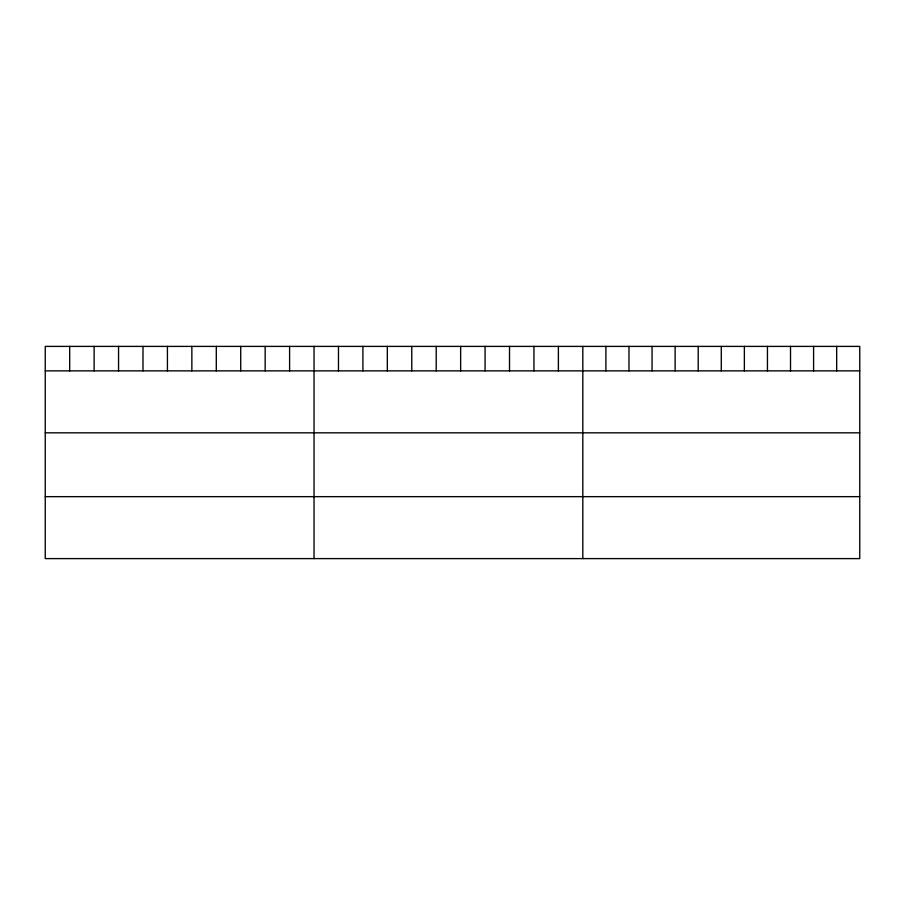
<?xml version="1.0" encoding="UTF-8"?>
<svg xmlns="http://www.w3.org/2000/svg" width="905" height="905" viewBox="0 0 905 905"><rect width="100%" height="100%" fill="white"/><g stroke="black" fill="none" stroke-linecap="round" stroke-linejoin="round"><path stroke-width="1.36" d="M859.75 370.869L859.75 558.6L45.25 558.6L45.25 346.4L859.75 346.4L859.75 370.869L45.25 370.869M45.25 432.828L859.75 432.828M45.25 496.653L859.75 496.653M836.673 346.4L836.673 370.869M813.595 346.4L813.595 370.869M790.518 346.4L790.518 370.869M767.44 346.4L767.44 370.869M744.363 346.4L744.363 370.869M721.285 346.4L721.285 370.869M698.208 346.4L698.208 370.869M675.13 346.4L675.13 370.869M652.053 346.4L652.053 370.869M628.975 346.4L628.975 370.869M605.898 346.4L605.898 370.869M582.82 346.4L582.82 558.6M558.385 346.4L558.385 370.869M533.95 346.4L533.95 370.869M509.515 346.4L509.515 370.869M485.08 346.4L485.08 370.869M460.645 346.4L460.645 370.869M436.21 346.4L436.21 370.869M411.775 346.4L411.775 370.869M387.34 346.4L387.34 370.869M362.905 346.4L362.905 370.869M338.47 346.4L338.47 370.869M314.035 346.4L314.035 558.6M289.6 346.4L289.6 370.869M265.165 346.4L265.165 370.869M240.73 346.4L240.73 370.869M216.295 346.4L216.295 370.869M191.86 346.4L191.86 370.869M167.425 346.4L167.425 370.869M142.99 346.4L142.99 370.869M118.555 346.4L118.555 370.869M94.12 346.4L94.12 370.869M69.685 346.4L69.685 370.869"/></g></svg>
